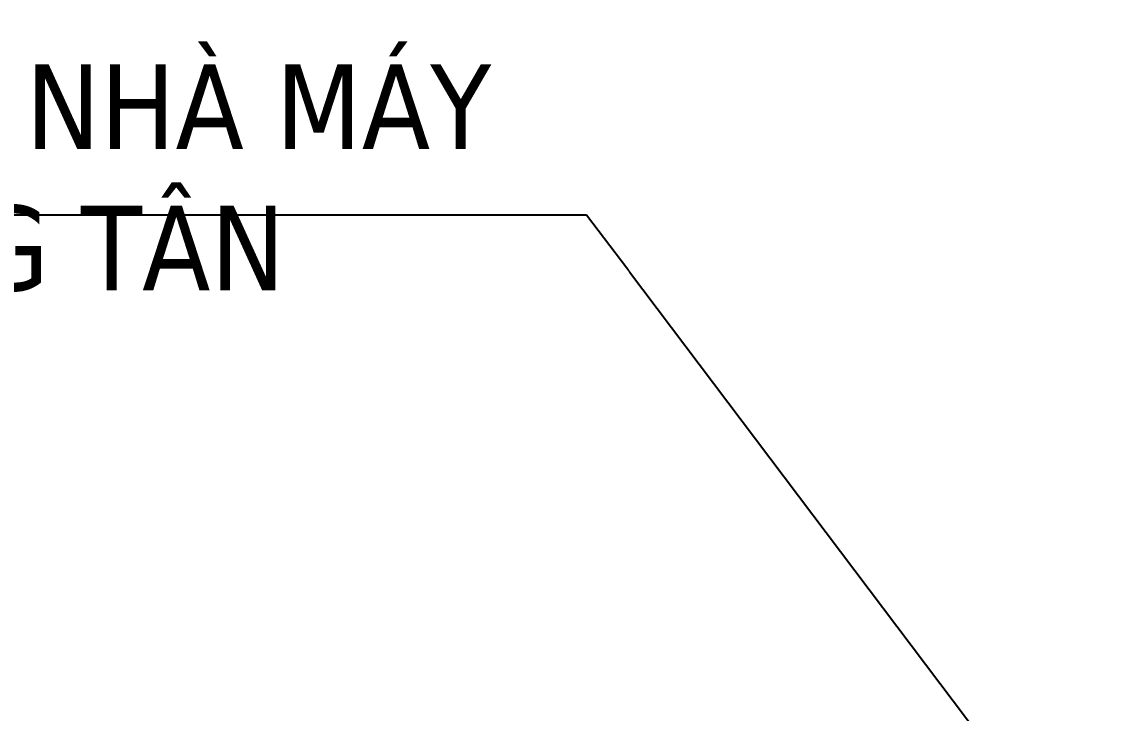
# Model space of a CAD drawing. Header units: metres. Extents: x 544752 to 548977, y 1840603 to 1844608.
# Drawn here: x 545049.8 to 545406.7, y 1844382.2 to 1844607.6 of the extents above; entities that cross this region are included whole.
import ezdxf

# ---------------------------------------------------------------- set-up
doc = ezdxf.new("R2010")
doc.units = ezdxf.units.M
doc.header["$MEASUREMENT"] = 0
doc.layers.add('Tdoc', color=6, linetype='Continuous')
doc.styles.add('TAHOMA', font='tahoma.ttf')
doc.dimstyles.get("Standard").update_dxf_attribs({"dimtxt": 0.18, "dimasz": 0.18, "dimexe": 0.18, "dimexo": 0.0625, "dimgap": 0.09, "dimtad": 0, "dimtih": 1, "dimtoh": 1, "dimdec": 4, "dimzin": 0, "dimdsep": 46, "dimtxsty": 'Standard', "dimcen": 0.09, "dimadec": 0, "dimazin": 0, "dimtfac": 1, "dimtdec": 4, "dimtofl": 0, "dimtmove": 0, "dimatfit": 3, "dimfxl": 1, "dimtolj": 1, "dimtzin": 0, "dimarcsym": 0})

msp = doc.modelspace()

# ---------------------------------------------------------------- texts
at = {"layer": 'Tdoc', "insert": (544765.62, 1844593.81, -519.18), "char_height": 27.648, "width": 468.5366, "attachment_point": 1, "style": 'TAHOMA', "bg_fill": 3, "box_fill_scale": 1.5, "bg_fill_color": 256, "bg_fill_transparency": 0}
msp.add_mtext('KẾT NỐI ĐƯỜNG NHÀ MÁY ĐIỆN GIÓ HƯỚNG TÂN', dxfattribs=at)

# ---------------------------------------------------------------- next in the draw order: leaders
msp.add_leader([(545406.66, 1844316.11), (545234.16, 1844544.6), (544798.96, 1844544.6)], dimstyle='Standard', override={"dimgap": 0.09, "dimtad": 0})

doc.saveas('drawing.dxf')
